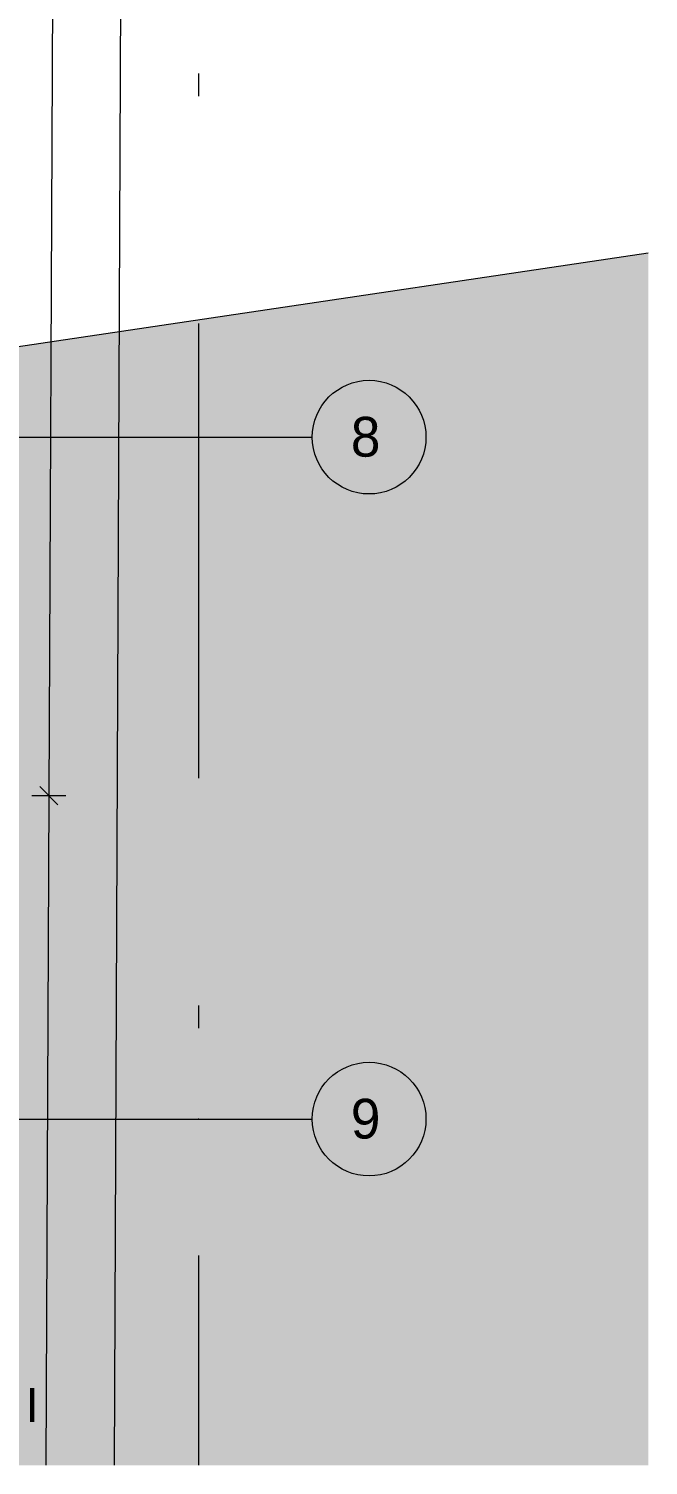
# Model space of a CAD drawing. Header units: metres. Extents: x -3 to 171, y -23 to 41.
# Drawn here: x 20.25 to 22.98, y -22.52 to -16.2 of the extents above; entities that cross this region are included whole.
import ezdxf

# ---------------------------------------------------------------- set-up
doc = ezdxf.new("R2010")
doc.units = ezdxf.units.M
doc.header["$MEASUREMENT"] = 0
doc.linetypes.add('Achse', pattern=[0.004, 0.002, -0.001, 0, -0.001])
for name, color, linetype in [('4._1.DG PP STG1_1_000 Achsraster', 7, 'Continuous'), ('4._1.DG PP STG1_1_725 Nachbarbebauung', 7, 'Continuous'), ('4._1.DG PP STG1_1_851 Marker Schnitt', 7, 'Continuous'), ('4._1.DG PP STG1_1_950 Polierplan Bemaßung', 7, 'Continuous')]:
    doc.layers.add(name, color=color, linetype=linetype)
doc.styles.add('ERSTELLTER_STIL_1', font='arial.ttf')
doc.styles.add('ERSTELLTER_STIL_2', font='')
doc.styles.get('ERSTELLTER_STIL_2').set_extended_font_data('Eurostile')

msp = doc.modelspace()

# ---------------------------------------------------------------- hatches: boundary and pattern name
at = {"layer": '4._1.DG PP STG1_1_725 Nachbarbebauung', "linetype": 'Continuous', "lineweight": 0, "true_color": 0x1f1f1f}
msp.add_hatch(color=250, dxfattribs=at).paths.add_polyline_path([(18.8897, -22.5231), (22.9775, -22.5231), (22.9775, -17.1904), (18.9154, -17.7942), (18.9035, -19.5703)])

# ---------------------------------------------------------------- linework, layer by layer
at = {"layer": '4._1.DG PP STG1_1_000 Achsraster', "color": 5, "linetype": 'Achse', "lineweight": 0, "ltscale": 1000}
for p, q in [((21, 3), (21, -22.5231)), ((-1.5, -18), (21, -18)), ((21, -18), (21.5, -18)), ((-1.5, -21), (21, -21)), ((21, -21), (21.5, -21))]:
    msp.add_line(p, q, dxfattribs=at)
at = {"layer": '4._1.DG PP STG1_1_000 Achsraster', "color": 5, "linetype": 'Continuous', "lineweight": 0, "ltscale": 1000}
for centre in [(21.75, -18), (21.75, -21)]:
    msp.add_circle(centre, 0.25, dxfattribs=at)
at = {"layer": '4._1.DG PP STG1_1_000 Achsraster', "color": 5, "linetype": 'Achse', "lineweight": 0, "ltscale": 1000}
for p in [(21, -18), (21, -18), (21, -21), (21, -21)]:
    msp.add_point(p, dxfattribs=at)
at = {"layer": '4._1.DG PP STG1_1_725 Nachbarbebauung', "color": 8, "linetype": 'Continuous', "lineweight": 13, "ltscale": 1000, "flags": 128}
msp.add_lwpolyline([(22.9775, -17.1904), (18.9154, -17.7942), (18.9035, -19.5703), (18.8897, -22.5231)], dxfattribs=at)
at = {"layer": '4._1.DG PP STG1_1_950 Polierplan Bemaßung', "color": 1, "linetype": 'Continuous', "lineweight": 13, "ltscale": 1000, "true_color": 0xfb0106}
for p, q in [((20.7285, -0.009), (20.6286, -22.5231)), ((20.3777, -11.4515), (20.3417, -19.5767)), ((20.2667, -19.5764), (20.4167, -19.5771)), ((20.3815, -19.6169), (20.3018, -19.5365)), ((20.3417, -19.5767), (20.3286, -22.5231))]:
    msp.add_line(p, q, dxfattribs=at)

# ---------------------------------------------------------------- texts
at = {"layer": '4._1.DG PP STG1_1_000 Achsraster', "color": 5, "linetype": 'Continuous', "lineweight": 0, "char_height": 0.175, "attachment_point": 1, "style": 'ERSTELLTER_STIL_2'}
for s, insert in [('\\A1;{\\pql;\\pt0;\\fEurostile|b0|i0|c0|p0;\\W1.000000;8}', (21.6695, -17.9107)), ('\\A1;{\\pql;\\pt0;\\fEurostile|b0|i0|c0|p0;\\W1.000000;9}', (21.6695, -20.9107))]:
    msp.add_mtext(s, dxfattribs=dict(at, insert=insert))
at = {"layer": '4._1.DG PP STG1_1_851 Marker Schnitt', "color": 7, "linetype": 'Continuous', "lineweight": 13, "insert": (20.2972, -22.3333), "char_height": 0.15, "attachment_point": 9, "style": 'ERSTELLTER_STIL_1'}
msp.add_mtext('\\A1;{\\pqr;\\pt0;\\fArial|b0|i0|c0|p0;\\W1.000000;I}', dxfattribs=at)

doc.saveas('drawing.dxf')
